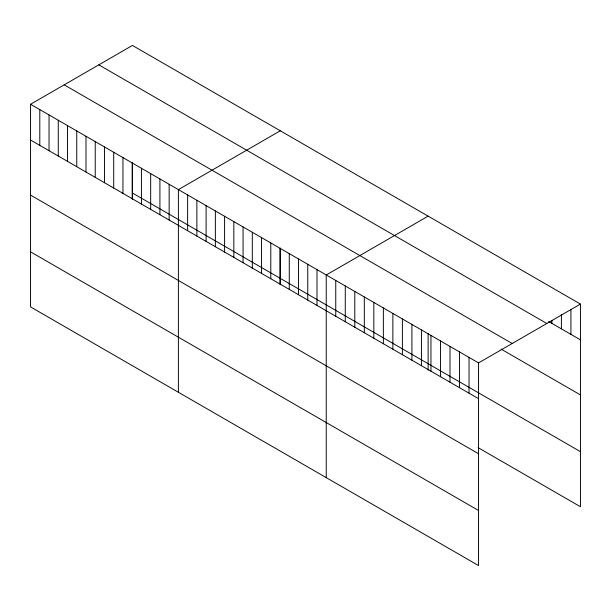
<?xml version="1.0" encoding="UTF-8"?>
<svg xmlns="http://www.w3.org/2000/svg" width="611" height="611" viewBox="0 0 611 611"><rect width="100%" height="100%" fill="white"/><g stroke="black" fill="none" stroke-linecap="round" stroke-linejoin="round"><path stroke-width="0.92" d="M30.55 104.26L478.558 362.911L478.558 565.565L30.55 306.913L30.55 104.26L132.442 45.435L580.45 304.087L580.45 506.74L478.108 447.657M280.289 130.785L178.389 189.616L178.389 392.27M428.128 216.141L326.236 274.973L326.236 477.626M478.558 362.911L580.45 304.087M548.716 321.531L580.45 339.853M98.822 64.842L546.822 323.502M64.178 84.845L512.178 343.504M501.119 349.118L580.45 394.927M132.442 193.015L580.45 451.666M30.55 140.026L478.558 398.678M30.55 195.1L478.558 453.752M30.55 251.839L478.558 510.498M570.934 309.884L570.934 334.354M561.41 314.741L561.41 328.855M551.893 320.538L551.893 323.364M469.034 357.42L469.034 393.186M459.518 351.921L459.518 387.687M449.994 346.422L449.994 382.188M440.478 340.93L440.478 376.697M430.954 335.431L430.954 371.198M428.128 333.461L428.128 370.151M421.437 329.932L421.437 365.699M411.913 324.441L411.913 360.207M402.397 318.942L402.397 354.708M392.873 313.443L392.873 349.209M383.357 307.952L383.357 343.718M373.833 302.453L373.833 338.219M364.316 296.954L364.316 332.72M354.792 291.462L354.792 327.229M345.276 285.963L345.276 321.73M335.752 280.472L335.752 316.231M316.994 269.634L316.994 305.401M307.753 264.303L307.753 300.07M298.512 258.965L298.512 294.731M289.27 253.634L289.27 289.4M280.289 248.104L280.289 284.795M280.029 248.295L280.029 284.062M270.795 242.964L270.795 278.731M261.554 237.626L261.554 273.392M252.312 232.295L252.312 268.061M243.071 226.956L243.071 262.722M233.83 221.625L233.83 257.391M224.588 216.286L224.588 252.053M215.355 210.955L215.355 246.722M206.113 205.617L206.113 241.383M196.872 200.286L196.872 236.052M187.63 194.947L187.63 230.714M169.148 184.285L169.148 220.044M159.914 178.947L159.914 214.713M150.673 173.616L150.673 209.374M141.431 168.277L141.431 204.043M132.442 162.747L132.442 199.438M132.19 162.946L132.19 198.705M122.948 157.607L122.948 193.374M113.707 152.276L113.707 188.035M104.473 146.938L104.473 182.704M95.232 141.607L95.232 177.366M85.991 136.268L85.991 172.035M76.749 130.937L76.749 166.696M67.508 125.599L67.508 161.365M58.266 120.268L58.266 156.034M49.033 114.929L49.033 150.696M39.791 109.598L39.791 145.365"/></g></svg>
